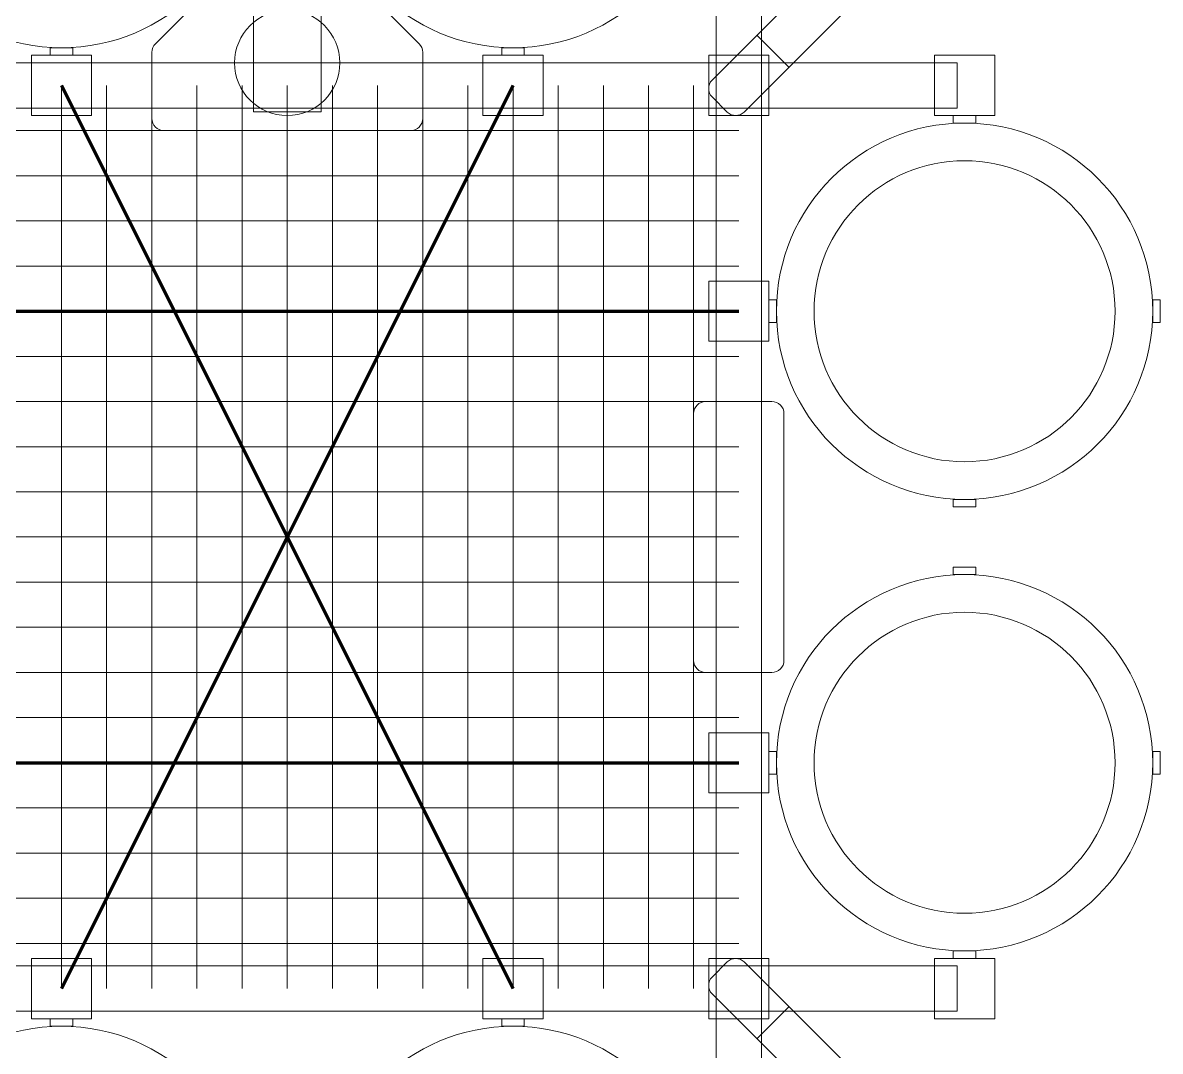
# Model space of a CAD drawing. Header units: millimetres. Extents: x -202 to 204, y -252 to 284.
# Drawn here: x -17.6 to 58, y -205.3 to -137 of the extents above; entities that cross this region are included whole.
import ezdxf

# ---------------------------------------------------------------- set-up
doc = ezdxf.new("R2010")
doc.units = ezdxf.units.MM
doc.header["$MEASUREMENT"] = 0
doc.layers.add('Layer 1', color=7, linetype='Continuous')

msp = doc.modelspace()

# ---------------------------------------------------------------- linework, layer by layer
at = {"layer": 'Layer 1', "color": 7, "lineweight": 9}
msp.add_ellipse((0, -139.6739), major_axis=(0, 3.5), ratio=1, dxfattribs=at)
at = {"layer": 'Layer 1', "color": 9, "lineweight": 9}
for points, knots in [([(-2.5, -126.1739), (-2.5, -119.2704), (-8.0965, -113.6739), (-15, -113.6739), (-15, -113.6739), (-21.9035, -113.6739), (-27.5, -119.2704), (-27.5, -126.1739), (-27.5, -126.1739), (-27.5, -133.0775), (-21.9035, -138.6739), (-15, -138.6739), (-15, -138.6739), (-8.0965, -138.6739), (-2.5, -133.0775), (-2.5, -126.1739)], [0, 0, 0, 0, 0.2, 0.2, 0.2, 0.2, 0.4, 0.4, 0.4, 0.4, 0.6, 0.6, 0.6, 0.6, 1, 1, 1, 1]), ([(27.5, -126.1739), (27.5, -119.2704), (21.9035, -113.6739), (15, -113.6739), (15, -113.6739), (8.0965, -113.6739), (2.5, -119.2704), (2.5, -126.1739), (2.5, -126.1739), (2.5, -133.0775), (8.0965, -138.6739), (15, -138.6739), (15, -138.6739), (21.9035, -138.6739), (27.5, -133.0775), (27.5, -126.1739)], [0, 0, 0, 0, 0.2, 0.2, 0.2, 0.2, 0.4, 0.4, 0.4, 0.4, 0.6, 0.6, 0.6, 0.6, 1, 1, 1, 1]), ([(28.2305, -140.8221), (28.2305, -140.8221), (44.7908, -124.2619), (44.7908, -124.2619), (44.7908, -124.2619), (45.098, -123.9546), (45.6009, -123.9545), (45.9082, -124.2619), (45.9082, -124.2619), (45.9082, -124.2619), (46.9121, -125.2657), (46.9121, -125.2657), (46.9121, -125.2657), (47.2194, -125.5731), (47.2194, -126.0759), (46.9121, -126.3832), (46.9121, -126.3832), (46.9121, -126.3832), (30.3518, -142.9434), (30.3518, -142.9434), (30.3518, -142.9434), (30.0446, -143.2507), (29.5417, -143.2507), (29.2344, -142.9434), (29.2344, -142.9434), (29.2344, -142.9434), (28.2305, -141.9395), (28.2305, -141.9395), (28.2305, -141.9395), (27.9232, -141.6322), (27.9233, -141.1294), (28.2305, -140.8221)], [0, 0, 0, 0, 0.1111111, 0.1111111, 0.1111111, 0.1111111, 0.2222222, 0.2222222, 0.2222222, 0.2222222, 0.3333333, 0.3333333, 0.3333333, 0.3333333, 0.4444444, 0.4444444, 0.4444444, 0.4444444, 0.5555556, 0.5555556, 0.5555556, 0.5555556, 0.6666667, 0.6666667, 0.6666667, 0.6666667, 0.7777778, 0.7777778, 0.7777778, 0.7777778, 1, 1, 1, 1]), ([(31.5, -126.6739), (31.5, -126.6739), (31.5, -215.674), (31.5, -215.674), (31.5, -215.674), (31.5, -215.674), (28.5, -215.674), (28.5, -215.674), (28.5, -215.674), (28.5, -215.674), (28.5, -126.6739), (28.5, -126.6739), (28.5, -126.6739), (28.5, -126.6739), (31.5, -126.6739), (31.5, -126.6739)], [0, 0, 0, 0, 0.2, 0.2, 0.2, 0.2, 0.4, 0.4, 0.4, 0.4, 0.6, 0.6, 0.6, 0.6, 1, 1, 1, 1]), ([(9, -138.9753), (9, -138.9753), (9, -143.3725), (9, -143.3725), (9, -143.3725), (9, -143.8133), (8.6394, -144.1739), (8.1986, -144.1739), (8.1986, -144.1739), (8.1986, -144.1739), (-8.1986, -144.1739), (-8.1986, -144.1739), (-8.1986, -144.1739), (-8.6394, -144.1739), (-9, -143.8133), (-9, -143.3725), (-9, -143.3725), (-9, -143.3725), (-9, -138.9753), (-9, -138.9753), (-9, -138.9753), (-9, -138.7549), (-8.9098, -138.5545), (-8.7646, -138.4093), (-8.7646, -138.4093), (-8.7646, -138.4093), (-8.7578, -138.4025), (-8.7578, -138.4025), (-8.7578, -138.4025), (-8.7578, -138.4025), (-2.7646, -132.4093), (-2.7646, -132.4093), (-2.7646, -132.4093), (-2.6194, -132.2641), (-2.419, -132.1739), (-2.1986, -132.1739), (-2.1986, -132.1739), (-2.1986, -132.1739), (2.1986, -132.1739), (2.1986, -132.1739), (2.1986, -132.1739), (2.419, -132.1739), (2.6193, -132.264), (2.7646, -132.4093), (2.7646, -132.4093), (2.7646, -132.4093), (2.765, -132.4093), (2.765, -132.4093), (2.765, -132.4093), (2.765, -132.4093), (8.765, -138.4093), (8.765, -138.4093), (8.765, -138.4093), (8.765, -138.4093), (8.7646, -138.4093), (8.7646, -138.4093), (8.7646, -138.4093), (8.9098, -138.5545), (9, -138.7549), (9, -138.9753)], [0, 0, 0, 0, 0.0625, 0.0625, 0.0625, 0.0625, 0.125, 0.125, 0.125, 0.125, 0.1875, 0.1875, 0.1875, 0.1875, 0.25, 0.25, 0.25, 0.25, 0.3125, 0.3125, 0.3125, 0.3125, 0.375, 0.375, 0.375, 0.375, 0.4375, 0.4375, 0.4375, 0.4375, 0.5, 0.5, 0.5, 0.5, 0.5625, 0.5625, 0.5625, 0.5625, 0.625, 0.625, 0.625, 0.625, 0.6875, 0.6875, 0.6875, 0.6875, 0.75, 0.75, 0.75, 0.75, 0.8125, 0.8125, 0.8125, 0.8125, 0.875, 0.875, 0.875, 0.875, 1, 1, 1, 1]), ([(-14.25, -138.6739), (-14.25, -138.6739), (-15.75, -138.6739), (-15.75, -138.6739), (-15.75, -138.6739), (-15.75, -138.6739), (-15.75, -139.1739), (-15.75, -139.1739), (-15.75, -139.1739), (-15.75, -139.1739), (-14.25, -139.1739), (-14.25, -139.1739), (-14.25, -139.1739), (-14.25, -139.1739), (-14.25, -138.6739), (-14.25, -138.6739)], [0, 0, 0, 0, 0.2, 0.2, 0.2, 0.2, 0.4, 0.4, 0.4, 0.4, 0.6, 0.6, 0.6, 0.6, 1, 1, 1, 1]), ([(15.75, -138.6739), (15.75, -138.6739), (14.25, -138.6739), (14.25, -138.6739), (14.25, -138.6739), (14.25, -138.6739), (14.25, -139.1739), (14.25, -139.1739), (14.25, -139.1739), (14.25, -139.1739), (15.75, -139.1739), (15.75, -139.1739), (15.75, -139.1739), (15.75, -139.1739), (15.75, -138.6739), (15.75, -138.6739)], [0, 0, 0, 0, 0.2, 0.2, 0.2, 0.2, 0.4, 0.4, 0.4, 0.4, 0.6, 0.6, 0.6, 0.6, 1, 1, 1, 1]), ([(-44.5, -139.6739), (-44.5, -139.6739), (44.5, -139.6739), (44.5, -139.6739), (44.5, -139.6739), (44.5, -139.6739), (44.5, -142.674), (44.5, -142.674), (44.5, -142.674), (44.5, -142.674), (-44.5, -142.674), (-44.5, -142.674), (-44.5, -142.674), (-44.5, -142.674), (-44.5, -139.6739), (-44.5, -139.6739)], [0, 0, 0, 0, 0.2, 0.2, 0.2, 0.2, 0.4, 0.4, 0.4, 0.4, 0.6, 0.6, 0.6, 0.6, 1, 1, 1, 1]), ([(-13, -139.1739), (-13, -139.1739), (-17, -139.1739), (-17, -139.1739), (-17, -139.1739), (-17, -139.1739), (-17, -143.1739), (-17, -143.1739), (-17, -143.1739), (-17, -143.1739), (-13, -143.1739), (-13, -143.1739), (-13, -143.1739), (-13, -143.1739), (-13, -139.1739), (-13, -139.1739)], [0, 0, 0, 0, 0.2, 0.2, 0.2, 0.2, 0.4, 0.4, 0.4, 0.4, 0.6, 0.6, 0.6, 0.6, 1, 1, 1, 1]), ([(17, -139.1739), (17, -139.1739), (13, -139.1739), (13, -139.1739), (13, -139.1739), (13, -139.1739), (13, -143.1739), (13, -143.1739), (13, -143.1739), (13, -143.1739), (17, -143.1739), (17, -143.1739), (17, -143.1739), (17, -143.1739), (17, -139.1739), (17, -139.1739)], [0, 0, 0, 0, 0.2, 0.2, 0.2, 0.2, 0.4, 0.4, 0.4, 0.4, 0.6, 0.6, 0.6, 0.6, 1, 1, 1, 1]), ([(32, -139.1739), (32, -139.1739), (28, -139.1739), (28, -139.1739), (28, -139.1739), (28, -139.1739), (28, -143.1739), (28, -143.1739), (28, -143.1739), (28, -143.1739), (32, -143.1739), (32, -143.1739), (32, -143.1739), (32, -143.1739), (32, -139.1739), (32, -139.1739)], [0, 0, 0, 0, 0.2, 0.2, 0.2, 0.2, 0.4, 0.4, 0.4, 0.4, 0.6, 0.6, 0.6, 0.6, 1, 1, 1, 1]), ([(47, -139.1739), (47, -139.1739), (43, -139.1739), (43, -139.1739), (43, -139.1739), (43, -139.1739), (43, -143.174), (43, -143.174), (43, -143.174), (43, -143.174), (47, -143.174), (47, -143.174), (47, -143.174), (47, -143.174), (47, -139.1739), (47, -139.1739)], [0, 0, 0, 0, 0.2, 0.2, 0.2, 0.2, 0.4, 0.4, 0.4, 0.4, 0.6, 0.6, 0.6, 0.6, 1, 1, 1, 1]), ([(44.25, -143.674), (44.25, -143.674), (45.75, -143.674), (45.75, -143.674), (45.75, -143.674), (45.75, -143.674), (45.75, -143.174), (45.75, -143.174), (45.75, -143.174), (45.75, -143.174), (44.25, -143.174), (44.25, -143.174), (44.25, -143.174), (44.25, -143.174), (44.25, -143.674), (44.25, -143.674)], [0, 0, 0, 0, 0.2, 0.2, 0.2, 0.2, 0.4, 0.4, 0.4, 0.4, 0.6, 0.6, 0.6, 0.6, 1, 1, 1, 1]), ([(45, -168.6739), (51.9035, -168.6739), (57.5, -163.0775), (57.5, -156.1739), (57.5, -156.1739), (57.5, -149.2704), (51.9035, -143.6739), (45, -143.6739), (45, -143.6739), (38.0965, -143.6739), (32.5, -149.2704), (32.5, -156.1739), (32.5, -156.1739), (32.5, -163.0775), (38.0965, -168.6739), (45, -168.6739)], [0, 0, 0, 0, 0.2, 0.2, 0.2, 0.2, 0.4, 0.4, 0.4, 0.4, 0.6, 0.6, 0.6, 0.6, 1, 1, 1, 1]), ([(32, -154.1739), (32, -154.1739), (28, -154.1739), (28, -154.1739), (28, -154.1739), (28, -154.1739), (28, -158.1739), (28, -158.1739), (28, -158.1739), (28, -158.1739), (32, -158.1739), (32, -158.1739), (32, -158.1739), (32, -158.1739), (32, -154.1739), (32, -154.1739)], [0, 0, 0, 0, 0.2, 0.2, 0.2, 0.2, 0.4, 0.4, 0.4, 0.4, 0.6, 0.6, 0.6, 0.6, 1, 1, 1, 1]), ([(32.5, -156.9239), (32.5, -156.9239), (32.5, -155.4239), (32.5, -155.4239), (32.5, -155.4239), (32.5, -155.4239), (32, -155.4239), (32, -155.4239), (32, -155.4239), (32, -155.4239), (32, -156.9239), (32, -156.9239), (32, -156.9239), (32, -156.9239), (32.5, -156.9239), (32.5, -156.9239)], [0, 0, 0, 0, 0.2, 0.2, 0.2, 0.2, 0.4, 0.4, 0.4, 0.4, 0.6, 0.6, 0.6, 0.6, 1, 1, 1, 1]), ([(57.5, -156.9239), (57.5, -156.9239), (57.5, -155.4239), (57.5, -155.4239), (57.5, -155.4239), (57.5, -155.4239), (58, -155.4239), (58, -155.4239), (58, -155.4239), (58, -155.4239), (58, -156.9239), (58, -156.9239), (58, -156.9239), (58, -156.9239), (57.5, -156.9239), (57.5, -156.9239)], [0, 0, 0, 0, 0.2, 0.2, 0.2, 0.2, 0.4, 0.4, 0.4, 0.4, 0.6, 0.6, 0.6, 0.6, 1, 1, 1, 1]), ([(27.8015, -162.1739), (27.8015, -162.1739), (32.1985, -162.1739), (32.1985, -162.1739), (32.1985, -162.1739), (32.6394, -162.1739), (33, -162.5346), (33, -162.9754), (33, -162.9754), (33, -162.9754), (33, -179.3725), (33, -179.3725), (33, -179.3725), (33, -179.8133), (32.6394, -180.174), (32.1985, -180.174), (32.1985, -180.174), (32.1985, -180.174), (27.8015, -180.174), (27.8015, -180.174), (27.8015, -180.174), (27.3607, -180.174), (27, -179.8133), (27, -179.3725), (27, -179.3725), (27, -179.3725), (27, -162.9754), (27, -162.9754), (27, -162.9754), (27, -162.5346), (27.3607, -162.1739), (27.8015, -162.1739)], [0, 0, 0, 0, 0.1111111, 0.1111111, 0.1111111, 0.1111111, 0.2222222, 0.2222222, 0.2222222, 0.2222222, 0.3333333, 0.3333333, 0.3333333, 0.3333333, 0.4444444, 0.4444444, 0.4444444, 0.4444444, 0.5555556, 0.5555556, 0.5555556, 0.5555556, 0.6666667, 0.6666667, 0.6666667, 0.6666667, 0.7777778, 0.7777778, 0.7777778, 0.7777778, 1, 1, 1, 1]), ([(44.25, -168.6739), (44.25, -168.6739), (45.75, -168.6739), (45.75, -168.6739), (45.75, -168.6739), (45.75, -168.6739), (45.75, -169.1739), (45.75, -169.1739), (45.75, -169.1739), (45.75, -169.1739), (44.25, -169.1739), (44.25, -169.1739), (44.25, -169.1739), (44.25, -169.1739), (44.25, -168.6739), (44.25, -168.6739)], [0, 0, 0, 0, 0.2, 0.2, 0.2, 0.2, 0.4, 0.4, 0.4, 0.4, 0.6, 0.6, 0.6, 0.6, 1, 1, 1, 1]), ([(45, -198.674), (51.9035, -198.674), (57.5, -193.0775), (57.5, -186.174), (57.5, -186.174), (57.5, -179.2704), (51.9035, -173.6739), (45, -173.6739), (45, -173.6739), (38.0965, -173.6739), (32.5, -179.2704), (32.5, -186.174), (32.5, -186.174), (32.5, -193.0775), (38.0965, -198.674), (45, -198.674)], [0, 0, 0, 0, 0.2, 0.2, 0.2, 0.2, 0.4, 0.4, 0.4, 0.4, 0.6, 0.6, 0.6, 0.6, 1, 1, 1, 1]), ([(44.25, -173.674), (44.25, -173.674), (45.75, -173.674), (45.75, -173.674), (45.75, -173.674), (45.75, -173.674), (45.75, -173.174), (45.75, -173.174), (45.75, -173.174), (45.75, -173.174), (44.25, -173.174), (44.25, -173.174), (44.25, -173.174), (44.25, -173.174), (44.25, -173.674), (44.25, -173.674)], [0, 0, 0, 0, 0.2, 0.2, 0.2, 0.2, 0.4, 0.4, 0.4, 0.4, 0.6, 0.6, 0.6, 0.6, 1, 1, 1, 1]), ([(32, -184.174), (32, -184.174), (28, -184.174), (28, -184.174), (28, -184.174), (28, -184.174), (28, -188.174), (28, -188.174), (28, -188.174), (28, -188.174), (32, -188.174), (32, -188.174), (32, -188.174), (32, -188.174), (32, -184.174), (32, -184.174)], [0, 0, 0, 0, 0.2, 0.2, 0.2, 0.2, 0.4, 0.4, 0.4, 0.4, 0.6, 0.6, 0.6, 0.6, 1, 1, 1, 1]), ([(32.5, -186.924), (32.5, -186.924), (32.5, -185.424), (32.5, -185.424), (32.5, -185.424), (32.5, -185.424), (32, -185.424), (32, -185.424), (32, -185.424), (32, -185.424), (32, -186.924), (32, -186.924), (32, -186.924), (32, -186.924), (32.5, -186.924), (32.5, -186.924)], [0, 0, 0, 0, 0.2, 0.2, 0.2, 0.2, 0.4, 0.4, 0.4, 0.4, 0.6, 0.6, 0.6, 0.6, 1, 1, 1, 1]), ([(57.5, -186.924), (57.5, -186.924), (57.5, -185.424), (57.5, -185.424), (57.5, -185.424), (57.5, -185.424), (58, -185.424), (58, -185.424), (58, -185.424), (58, -185.424), (58, -186.924), (58, -186.924), (58, -186.924), (58, -186.924), (57.5, -186.924), (57.5, -186.924)], [0, 0, 0, 0, 0.2, 0.2, 0.2, 0.2, 0.4, 0.4, 0.4, 0.4, 0.6, 0.6, 0.6, 0.6, 1, 1, 1, 1]), ([(44.25, -198.6739), (44.25, -198.6739), (45.75, -198.6739), (45.75, -198.6739), (45.75, -198.6739), (45.75, -198.6739), (45.75, -199.1739), (45.75, -199.1739), (45.75, -199.1739), (45.75, -199.1739), (44.25, -199.1739), (44.25, -199.1739), (44.25, -199.1739), (44.25, -199.1739), (44.25, -198.6739), (44.25, -198.6739)], [0, 0, 0, 0, 0.2, 0.2, 0.2, 0.2, 0.4, 0.4, 0.4, 0.4, 0.6, 0.6, 0.6, 0.6, 1, 1, 1, 1]), ([(-13, -199.174), (-13, -199.174), (-17, -199.174), (-17, -199.174), (-17, -199.174), (-17, -199.174), (-17, -203.174), (-17, -203.174), (-17, -203.174), (-17, -203.174), (-13, -203.174), (-13, -203.174), (-13, -203.174), (-13, -203.174), (-13, -199.174), (-13, -199.174)], [0, 0, 0, 0, 0.2, 0.2, 0.2, 0.2, 0.4, 0.4, 0.4, 0.4, 0.6, 0.6, 0.6, 0.6, 1, 1, 1, 1]), ([(17, -199.174), (17, -199.174), (13, -199.174), (13, -199.174), (13, -199.174), (13, -199.174), (13, -203.174), (13, -203.174), (13, -203.174), (13, -203.174), (17, -203.174), (17, -203.174), (17, -203.174), (17, -203.174), (17, -199.174), (17, -199.174)], [0, 0, 0, 0, 0.2, 0.2, 0.2, 0.2, 0.4, 0.4, 0.4, 0.4, 0.6, 0.6, 0.6, 0.6, 1, 1, 1, 1]), ([(28.2305, -201.5258), (28.2305, -201.5258), (44.7908, -218.086), (44.7908, -218.086), (44.7908, -218.086), (45.098, -218.3933), (45.6009, -218.3934), (45.9082, -218.086), (45.9082, -218.086), (45.9082, -218.086), (46.9121, -217.0822), (46.9121, -217.0822), (46.9121, -217.0822), (47.2194, -216.7748), (47.2194, -216.272), (46.9121, -215.9647), (46.9121, -215.9647), (46.9121, -215.9647), (30.3518, -199.4045), (30.3518, -199.4045), (30.3518, -199.4045), (30.0446, -199.0972), (29.5417, -199.0972), (29.2344, -199.4045), (29.2344, -199.4045), (29.2344, -199.4045), (28.2305, -200.4084), (28.2305, -200.4084), (28.2305, -200.4084), (27.9232, -200.7157), (27.9233, -201.2185), (28.2305, -201.5258)], [0, 0, 0, 0, 0.1111111, 0.1111111, 0.1111111, 0.1111111, 0.2222222, 0.2222222, 0.2222222, 0.2222222, 0.3333333, 0.3333333, 0.3333333, 0.3333333, 0.4444444, 0.4444444, 0.4444444, 0.4444444, 0.5555556, 0.5555556, 0.5555556, 0.5555556, 0.6666667, 0.6666667, 0.6666667, 0.6666667, 0.7777778, 0.7777778, 0.7777778, 0.7777778, 1, 1, 1, 1]), ([(32, -199.174), (32, -199.174), (28, -199.174), (28, -199.174), (28, -199.174), (28, -199.174), (28, -203.174), (28, -203.174), (28, -203.174), (28, -203.174), (32, -203.174), (32, -203.174), (32, -203.174), (32, -203.174), (32, -199.174), (32, -199.174)], [0, 0, 0, 0, 0.2, 0.2, 0.2, 0.2, 0.4, 0.4, 0.4, 0.4, 0.6, 0.6, 0.6, 0.6, 1, 1, 1, 1]), ([(47, -199.174), (47, -199.174), (43, -199.174), (43, -199.174), (43, -199.174), (43, -199.174), (43, -203.174), (43, -203.174), (43, -203.174), (43, -203.174), (47, -203.174), (47, -203.174), (47, -203.174), (47, -203.174), (47, -199.174), (47, -199.174)], [0, 0, 0, 0, 0.2, 0.2, 0.2, 0.2, 0.4, 0.4, 0.4, 0.4, 0.6, 0.6, 0.6, 0.6, 1, 1, 1, 1]), ([(-44.5, -199.674), (-44.5, -199.674), (44.5, -199.674), (44.5, -199.674), (44.5, -199.674), (44.5, -199.674), (44.5, -202.674), (44.5, -202.674), (44.5, -202.674), (44.5, -202.674), (-44.5, -202.674), (-44.5, -202.674), (-44.5, -202.674), (-44.5, -202.674), (-44.5, -199.674), (-44.5, -199.674)], [0, 0, 0, 0, 0.2, 0.2, 0.2, 0.2, 0.4, 0.4, 0.4, 0.4, 0.6, 0.6, 0.6, 0.6, 1, 1, 1, 1]), ([(-15.75, -203.674), (-15.75, -203.674), (-14.25, -203.674), (-14.25, -203.674), (-14.25, -203.674), (-14.25, -203.674), (-14.25, -203.174), (-14.25, -203.174), (-14.25, -203.174), (-14.25, -203.174), (-15.75, -203.174), (-15.75, -203.174), (-15.75, -203.174), (-15.75, -203.174), (-15.75, -203.674), (-15.75, -203.674)], [0, 0, 0, 0, 0.2, 0.2, 0.2, 0.2, 0.4, 0.4, 0.4, 0.4, 0.6, 0.6, 0.6, 0.6, 1, 1, 1, 1]), ([(14.25, -203.674), (14.25, -203.674), (15.75, -203.674), (15.75, -203.674), (15.75, -203.674), (15.75, -203.674), (15.75, -203.174), (15.75, -203.174), (15.75, -203.174), (15.75, -203.174), (14.25, -203.174), (14.25, -203.174), (14.25, -203.174), (14.25, -203.174), (14.25, -203.674), (14.25, -203.674)], [0, 0, 0, 0, 0.2, 0.2, 0.2, 0.2, 0.4, 0.4, 0.4, 0.4, 0.6, 0.6, 0.6, 0.6, 1, 1, 1, 1]), ([(-27.5, -216.174), (-27.5, -223.0775), (-21.9035, -228.674), (-15, -228.674), (-15, -228.674), (-8.0965, -228.674), (-2.5, -223.0775), (-2.5, -216.174), (-2.5, -216.174), (-2.5, -209.2704), (-8.0965, -203.674), (-15, -203.674), (-15, -203.674), (-21.9035, -203.674), (-27.5, -209.2704), (-27.5, -216.174)], [0, 0, 0, 0, 0.2, 0.2, 0.2, 0.2, 0.4, 0.4, 0.4, 0.4, 0.6, 0.6, 0.6, 0.6, 1, 1, 1, 1]), ([(2.5, -216.174), (2.5, -223.0775), (8.0965, -228.674), (15, -228.674), (15, -228.674), (21.9035, -228.674), (27.5, -223.0775), (27.5, -216.174), (27.5, -216.174), (27.5, -209.2704), (21.9035, -203.674), (15, -203.674), (15, -203.674), (8.0965, -203.674), (2.5, -209.2704), (2.5, -216.174)], [0, 0, 0, 0, 0.2, 0.2, 0.2, 0.2, 0.4, 0.4, 0.4, 0.4, 0.6, 0.6, 0.6, 0.6, 1, 1, 1, 1])]:
    msp.add_open_spline(points, degree=3, knots=knots, dxfattribs=at)
at = {"layer": 'Layer 1', "color": 7, "lineweight": 9}
for points in [[(-2.25, -133.4239), (-2.25, -133.4239), (2.25, -133.4239), (2.25, -133.4239), (2.25, -133.4239), (2.25, -133.4239), (2.25, -142.9239), (2.25, -142.9239), (2.25, -142.9239), (2.25, -142.9239), (-2.25, -142.9239), (-2.25, -142.9239), (-2.25, -142.9239), (-2.25, -142.9239), (-2.25, -133.4239), (-2.25, -133.4239)], [(45, -166.1739), (50.5228, -166.1739), (55, -161.6968), (55, -156.1739), (55, -156.1739), (55, -150.6511), (50.5228, -146.1739), (45, -146.1739), (45, -146.1739), (39.4772, -146.1739), (35, -150.6511), (35, -156.1739), (35, -156.1739), (35, -161.6968), (39.4772, -166.1739), (45, -166.1739)], [(45, -196.174), (50.5228, -196.174), (55, -191.6968), (55, -186.174), (55, -186.174), (55, -180.6511), (50.5228, -176.174), (45, -176.174), (45, -176.174), (39.4772, -176.174), (35, -180.6511), (35, -186.174), (35, -186.174), (35, -191.6968), (39.4772, -196.174), (45, -196.174)]]:
    msp.add_open_spline(points, degree=3, knots=[0, 0, 0, 0, 0.2, 0.2, 0.2, 0.2, 0.4, 0.4, 0.4, 0.4, 0.6, 0.6, 0.6, 0.6, 1, 1, 1, 1], dxfattribs=at)
at = {"layer": 'Layer 1', "color": 250, "lineweight": 9}
for points in [[(31.2072, -137.8454), (31.2072, -137.8454), (33.3285, -139.9667), (33.3285, -139.9667)], [(-15, -141.1739), (-15, -141.1739), (-15, -201.174), (-15, -201.174)], [(-12, -141.1739), (-12, -141.1739), (-12, -201.174), (-12, -201.174)], [(-9, -141.1739), (-9, -141.1739), (-9, -201.174), (-9, -201.174)], [(-6, -141.1739), (-6, -141.1739), (-6, -201.174), (-6, -201.174)], [(-3, -141.1739), (-3, -141.1739), (-3, -201.174), (-3, -201.174)], [(0, -141.1739), (0, -141.1739), (0, -201.174), (0, -201.174)], [(3, -141.1739), (3, -141.1739), (3, -201.174), (3, -201.174)], [(6, -141.1739), (6, -141.1739), (6, -201.174), (6, -201.174)], [(9, -141.1739), (9, -141.1739), (9, -201.174), (9, -201.174)], [(12, -141.1739), (12, -141.1739), (12, -201.174), (12, -201.174)], [(15, -141.1739), (15, -141.1739), (15, -201.174), (15, -201.174)], [(18, -141.1739), (18, -141.1739), (18, -201.174), (18, -201.174)], [(21, -141.1739), (21, -141.1739), (21, -201.174), (21, -201.174)], [(24, -141.1739), (24, -141.1739), (24, -201.174), (24, -201.174)], [(27, -141.1739), (27, -141.1739), (27, -201.174), (27, -201.174)], [(-30, -144.1739), (-30, -144.1739), (30, -144.1739), (30, -144.1739)], [(-30, -147.1739), (-30, -147.1739), (30, -147.1739), (30, -147.1739)], [(-30, -150.1739), (-30, -150.1739), (30, -150.1739), (30, -150.1739)], [(-30, -153.1739), (-30, -153.1739), (30, -153.1739), (30, -153.1739)], [(-30, -156.1739), (-30, -156.1739), (30, -156.1739), (30, -156.1739)], [(-30, -159.1739), (-30, -159.1739), (30, -159.1739), (30, -159.1739)], [(-30, -162.1739), (-30, -162.1739), (30, -162.1739), (30, -162.1739)], [(-30, -165.1739), (-30, -165.1739), (30, -165.1739), (30, -165.1739)], [(-30, -168.1739), (-30, -168.1739), (30, -168.1739), (30, -168.1739)], [(-30, -171.1739), (-30, -171.1739), (30, -171.1739), (30, -171.1739)], [(-30, -174.1739), (-30, -174.1739), (30, -174.1739), (30, -174.1739)], [(-30, -177.174), (-30, -177.174), (30, -177.174), (30, -177.174)], [(-30, -180.174), (-30, -180.174), (30, -180.174), (30, -180.174)], [(-30, -183.174), (-30, -183.174), (30, -183.174), (30, -183.174)], [(-30, -186.174), (-30, -186.174), (30, -186.174), (30, -186.174)], [(-30, -189.174), (-30, -189.174), (30, -189.174), (30, -189.174)], [(-30, -192.174), (-30, -192.174), (30, -192.174), (30, -192.174)], [(-30, -195.174), (-30, -195.174), (30, -195.174), (30, -195.174)], [(-30, -198.174), (-30, -198.174), (30, -198.174), (30, -198.174)], [(31.2072, -204.5025), (31.2072, -204.5025), (33.3285, -202.3812), (33.3285, -202.3812)]]:
    msp.add_open_spline(points, degree=3, dxfattribs=at)
at = {"layer": 'Layer 1', "color": 253, "lineweight": 70}
for points in [[(15, -201.174), (15, -201.174), (-15, -141.1739), (-15, -141.1739)], [(-15, -201.174), (-15, -201.174), (15, -141.1739), (15, -141.1739)], [(-30, -156.1739), (-30, -156.1739), (30, -156.1739), (30, -156.1739)], [(-30, -186.174), (-30, -186.174), (30, -186.174), (30, -186.174)]]:
    msp.add_open_spline(points, degree=3, dxfattribs=at)

doc.saveas('drawing.dxf')
